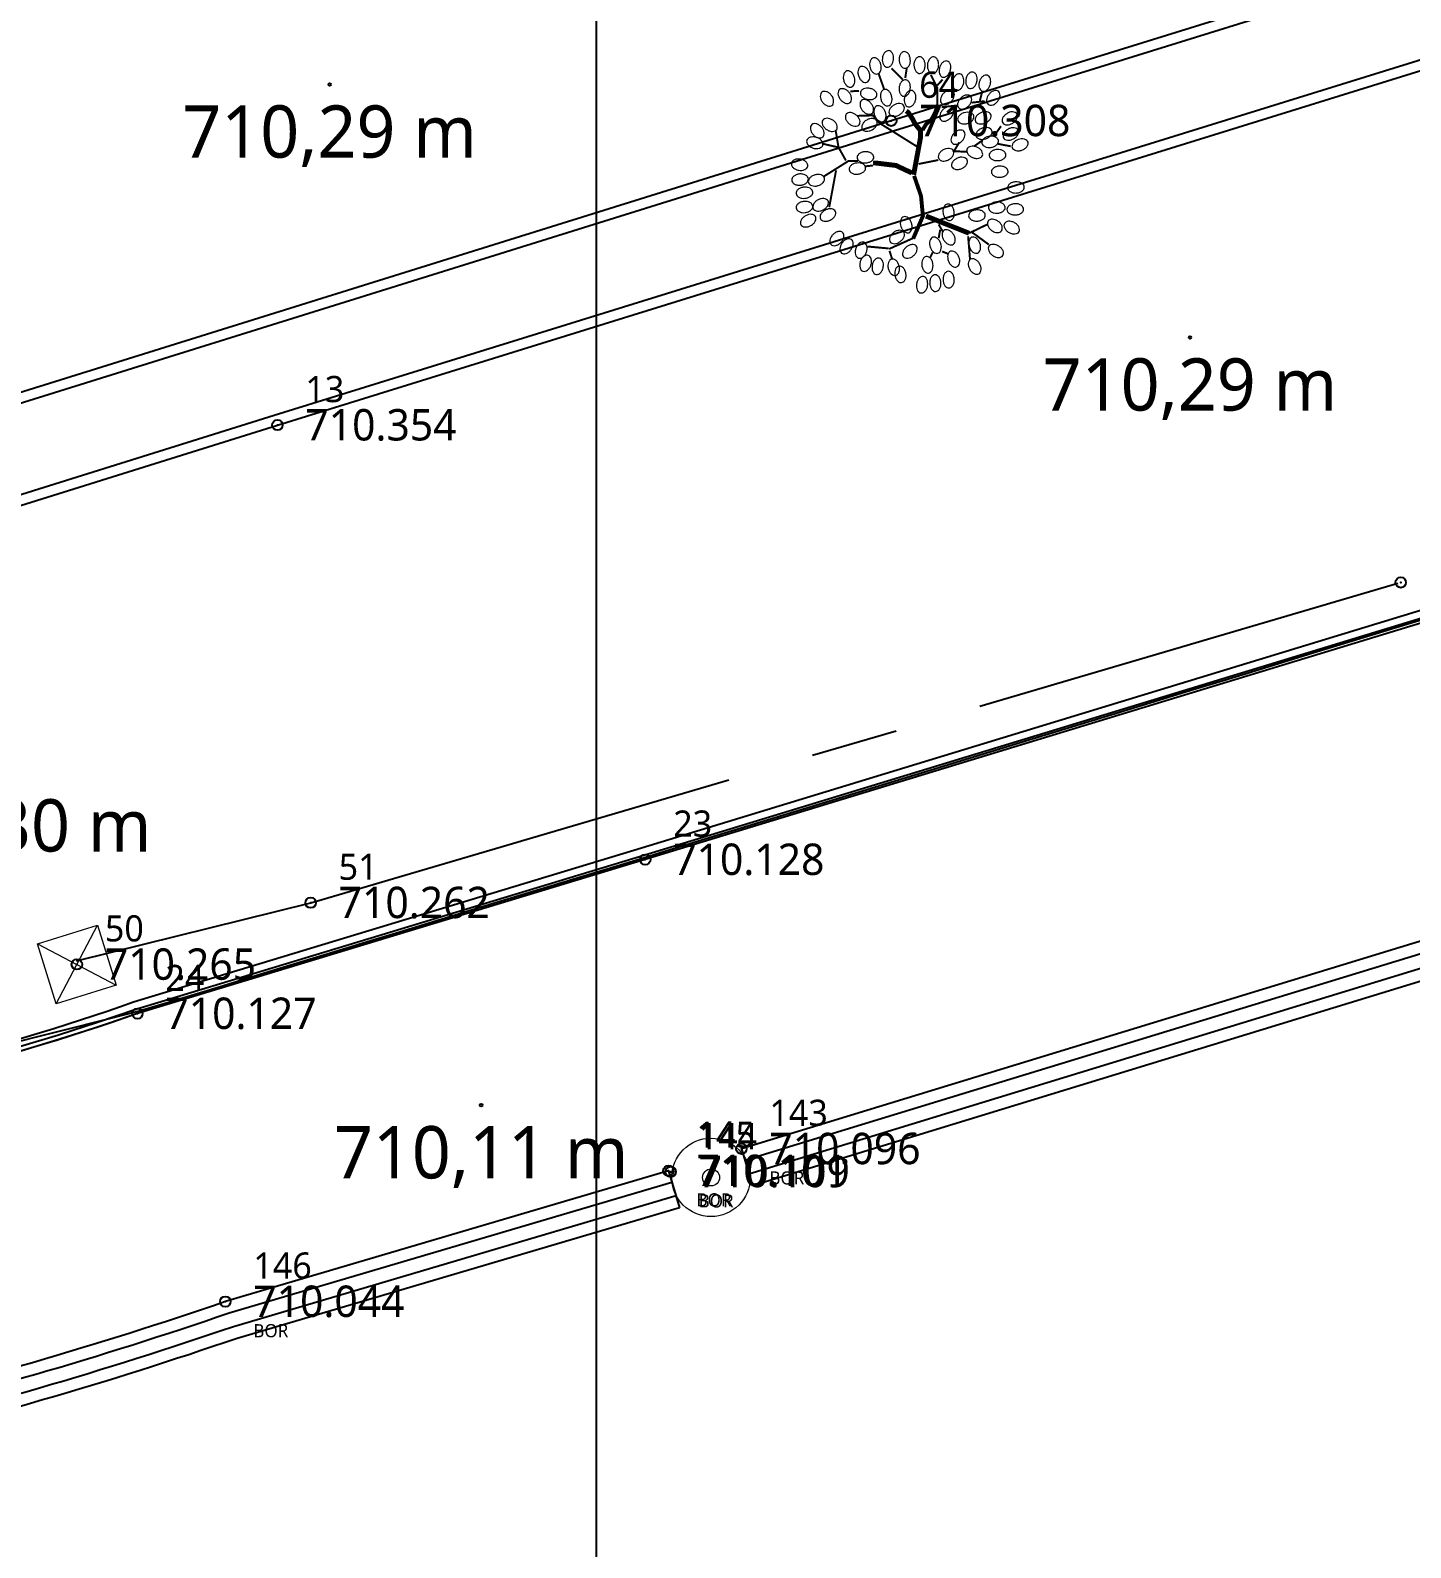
# Model space of a CAD drawing. Header units: metres. Extents: x 429510 to 429857, y 4467140 to 4467333.
# Drawn here: x 429653.5 to 429669.34, y 4467182.05 to 4467199.45 of the extents above; entities that cross this region are included whole.
import ezdxf

# ---------------------------------------------------------------- set-up
doc = ezdxf.new("R2010")
doc.units = ezdxf.units.M
doc.header["$LTSCALE"] = 4
doc.header["$PDMODE"] = 32
doc.header["$PDSIZE"] = 0.12
doc.linetypes.add('CENTER', pattern=[2, 1.25, -0.25, 0.25, -0.25])
for name, color, linetype in [('C-ETIQ', 7, 'Continuous'), ('C-MARC', 7, 'Continuous'), ('C-PUNTOS', 7, 'Continuous'), ('C-SUPE-ETIQ_Puntos', 92, 'Continuous'), ('C-TOPO-FEAT', 94, 'Continuous'), ('Cuadricula Coordenadas', 5, 'Continuous')]:
    doc.layers.add(name, color=color, linetype=linetype)
doc.layers.add('C-SUPE_CurvasNivel', color=42, linetype='Continuous', true_color=0xb38600)
doc.layers.add('TB-ARBOL', color=94, linetype='Continuous', true_color=0x03a003)
for name, color, linetype, lineweight in [('TB-47REGISTRO-ELECTRICO-P', 213, 'Continuous', 0), ('TB-60REGISTRO-RSU', 5, 'Continuous', 0), ('TRIAL-ACERA', 125, 'Continuous', 9), ('TRIAL-VALLA', 150, 'CENTER', 9)]:
    doc.layers.add(name, color=color, linetype=linetype, lineweight=lineweight)
doc.layers.add('TRIAL-BORDILLO', color=232, linetype='Continuous', lineweight=9, true_color=0xc70063)
doc.styles.get("Standard").update_dxf_attribs({"font": 'segoeuil.ttf'})
doc.styles.add('Trial_standard', font='segoeuisl.ttf')

# ---------------------------------------------------------------- blocks, each defined once
blk = doc.blocks.new('*U24')
at = {"layer": 'TB-ARBOL', "color": 84, "lineweight": 0, "true_color": 0x369720}
for points in [[(-0.674, 2.118, 0.139214), (-0.634, 2.125, 0.107097), (-0.594, 2.157, 0.080118), (-0.563, 2.209, 0.082766), (-0.551, 2.266, 0.067841), (-0.552, 2.33, 0.080118), (-0.57, 2.381, 0.107097), (-0.603, 2.421, 0.139214), (-0.64, 2.436, 0.139214), (-0.68, 2.429, 0.107097), (-0.72, 2.397, 0.080118), (-0.748, 2.35, 0.067841), (-0.763, 2.288, 0.067841), (-0.761, 2.224, 0.080118), (-0.744, 2.173, 0.107097), (-0.711, 2.133, 0.139214)], [(-0.325, 2.099, 0.139214), (-0.287, 2.112, 0.107097), (-0.252, 2.15, 0.080118), (-0.23, 2.207, 0.082766), (-0.228, 2.265, 0.067841), (-0.241, 2.328, 0.080118), (-0.266, 2.376, 0.107097), (-0.306, 2.409, 0.139214), (-0.345, 2.417, 0.139214), (-0.382, 2.404, 0.107097), (-0.417, 2.366, 0.080118), (-0.437, 2.315, 0.067841), (-0.441, 2.251, 0.067841), (-0.429, 2.189, 0.080118), (-0.403, 2.141, 0.107097), (-0.364, 2.107, 0.139214)], [(-1.356, 1.74, 0.139214), (-1.322, 1.761, 0.107097), (-1.296, 1.805, 0.080118), (-1.286, 1.865, 0.082766), (-1.295, 1.922, 0.067841), (-1.321, 1.981, 0.080118), (-1.356, 2.023, 0.107097), (-1.401, 2.047, 0.139214), (-1.441, 2.048, 0.139214), (-1.475, 2.027, 0.107097), (-1.501, 1.982, 0.080118), (-1.51, 1.929, 0.067841), (-1.502, 1.865, 0.067841), (-1.476, 1.806, 0.080118), (-1.441, 1.765, 0.107097), (-1.396, 1.74, 0.139214)], [(-1.057, 1.833, 0.139214), (-1.025, 1.857, 0.107097), (-1.004, 1.904, 0.080118), (-1, 1.964, 0.082766), (-1.016, 2.021, 0.067841), (-1.047, 2.077, 0.080118), (-1.086, 2.114, 0.107097), (-1.134, 2.134, 0.139214), (-1.174, 2.13, 0.139214), (-1.205, 2.106, 0.107097), (-1.227, 2.059, 0.080118), (-1.23, 2.005, 0.067841), (-1.215, 1.943, 0.067841), (-1.184, 1.887, 0.080118), (-1.145, 1.849, 0.107097), (-1.097, 1.829, 0.139214)], [(-0.855, 1.99, 0.139214), (-0.82, 2.01, 0.107097), (-0.794, 2.054, 0.080118), (-0.783, 2.113, 0.082766), (-0.791, 2.171, 0.067841), (-0.816, 2.23, 0.080118), (-0.85, 2.272, 0.107097), (-0.895, 2.298, 0.139214), (-0.935, 2.299, 0.139214), (-0.97, 2.278, 0.107097), (-0.997, 2.234, 0.080118), (-1.006, 2.181, 0.067841), (-0.999, 2.117, 0.067841), (-0.974, 2.058, 0.080118), (-0.94, 2.016, 0.107097), (-0.895, 1.991, 0.139214)], [(-0.056, 2.318, 0.139214), (-0.094, 2.306, 0.107097), (-0.13, 2.269, 0.080118), (-0.154, 2.213, 0.082766), (-0.158, 2.155, 0.067841), (-0.147, 2.092, 0.080118), (-0.123, 2.044, 0.107097), (-0.084, 2.009, 0.139214), (-0.046, 1.999, 0.139214), (-0.008, 2.012, 0.107097), (0.028, 2.049, 0.080118), (0.049, 2.099, 0.067841), (0.056, 2.162, 0.067841), (0.045, 2.225, 0.080118), (0.021, 2.274, 0.107097), (-0.017, 2.309, 0.139214)], [(0.221, 2.316, 0.139214), (0.181, 2.309, 0.107097), (0.141, 2.276, 0.080118), (0.111, 2.224, 0.082766), (0.1, 2.166, 0.067841), (0.103, 2.102, 0.080118), (0.122, 2.051, 0.107097), (0.156, 2.012, 0.139214), (0.193, 1.998, 0.139214), (0.232, 2.006, 0.107097), (0.273, 2.038, 0.080118), (0.299, 2.086, 0.067841), (0.313, 2.148, 0.067841), (0.31, 2.212, 0.080118), (0.292, 2.263, 0.107097), (0.258, 2.302, 0.139214)], [(0.478, 2.236, 0.139214), (0.438, 2.236, 0.107097), (0.392, 2.212, 0.080118), (0.353, 2.167, 0.082766), (0.331, 2.113, 0.067841), (0.322, 2.049, 0.080118), (0.33, 1.995, 0.107097), (0.356, 1.951, 0.139214), (0.389, 1.93, 0.139214), (0.429, 1.929, 0.107097), (0.475, 1.954, 0.080118), (0.511, 1.995, 0.067841), (0.536, 2.053, 0.067841), (0.546, 2.117, 0.080118), (0.538, 2.17, 0.107097), (0.512, 2.215, 0.139214)], [(-0.313, 1.879, 0.139214), (-0.352, 1.873, 0.107097), (-0.394, 1.843, 0.080118), (-0.426, 1.792, 0.082766), (-0.44, 1.735, 0.067841), (-0.44, 1.671, 0.080118), (-0.424, 1.619, 0.107097), (-0.392, 1.579, 0.139214), (-0.355, 1.563, 0.139214), (-0.315, 1.569, 0.107097), (-0.274, 1.599, 0.080118), (-0.245, 1.645, 0.067841), (-0.228, 1.707, 0.067841), (-0.228, 1.771, 0.080118), (-0.244, 1.823, 0.107097), (-0.276, 1.863, 0.139214)], [(0.718, 1.993, 0.139214), (0.678, 1.989, 0.107097), (0.635, 1.961, 0.080118), (0.6, 1.912, 0.082766), (0.582, 1.856, 0.067841), (0.579, 1.793, 0.080118), (0.592, 1.74, 0.107097), (0.621, 1.698, 0.139214), (0.657, 1.679, 0.139214), (0.697, 1.683, 0.107097), (0.74, 1.711, 0.080118), (0.772, 1.755, 0.067841), (0.793, 1.816, 0.067841), (0.796, 1.88, 0.080118), (0.783, 1.932, 0.107097), (0.754, 1.975, 0.139214)], [(0.971, 2.026, 0.139214), (0.931, 2.023, 0.107097), (0.888, 1.995, 0.080118), (0.852, 1.946, 0.082766), (0.835, 1.89, 0.067841), (0.832, 1.826, 0.080118), (0.845, 1.773, 0.107097), (0.874, 1.731, 0.139214), (0.91, 1.713, 0.139214), (0.95, 1.716, 0.107097), (0.993, 1.744, 0.080118), (1.025, 1.789, 0.067841), (1.045, 1.849, 0.067841), (1.049, 1.913, 0.080118), (1.036, 1.966, 0.107097), (1.007, 2.008, 0.139214)], [(1.244, 1.966, 0.139214), (1.204, 1.967, 0.107097), (1.158, 1.944, 0.080118), (1.117, 1.9, 0.082766), (1.094, 1.846, 0.067841), (1.083, 1.783, 0.080118), (1.09, 1.729, 0.107097), (1.115, 1.684, 0.139214), (1.149, 1.662, 0.139214), (1.189, 1.661, 0.107097), (1.235, 1.684, 0.080118), (1.271, 1.724, 0.067841), (1.298, 1.782, 0.067841), (1.309, 1.845, 0.080118), (1.302, 1.899, 0.107097), (1.277, 1.944, 0.139214)], [(-1.726, 1.388, 0.139214), (-1.702, 1.42, 0.107097), (-1.694, 1.471, 0.080118), (-1.706, 1.53, 0.082766), (-1.736, 1.58, 0.067841), (-1.781, 1.625, 0.080118), (-1.829, 1.651, 0.107097), (-1.88, 1.657, 0.139214), (-1.918, 1.643, 0.139214), (-1.942, 1.611, 0.107097), (-1.95, 1.56, 0.080118), (-1.939, 1.507, 0.067841), (-1.907, 1.451, 0.067841), (-1.862, 1.406, 0.080118), (-1.815, 1.38, 0.107097), (-1.763, 1.373, 0.139214)], [(-1.382, 1.443, 0.139214), (-1.359, 1.475, 0.107097), (-1.352, 1.526, 0.080118), (-1.366, 1.585, 0.082766), (-1.397, 1.634, 0.067841), (-1.444, 1.679, 0.080118), (-1.492, 1.703, 0.107097), (-1.543, 1.708, 0.139214), (-1.58, 1.693, 0.139214), (-1.604, 1.661, 0.107097), (-1.611, 1.609, 0.080118), (-1.598, 1.557, 0.067841), (-1.565, 1.502, 0.067841), (-1.519, 1.457, 0.080118), (-1.471, 1.432, 0.107097), (-1.419, 1.427, 0.139214)], [(-1.16, 1.484, 0.139214), (-1.184, 1.452, 0.107097), (-1.19, 1.401, 0.080118), (-1.176, 1.342, 0.082766), (-1.144, 1.293, 0.067841), (-1.098, 1.249, 0.080118), (-1.049, 1.225, 0.107097), (-0.998, 1.22, 0.139214), (-0.961, 1.235, 0.139214), (-0.938, 1.268, 0.107097), (-0.931, 1.319, 0.080118), (-0.944, 1.372, 0.067841), (-0.977, 1.427, 0.067841), (-1.024, 1.471, 0.080118), (-1.072, 1.495, 0.107097), (-1.124, 1.5, 0.139214)], [(-0.868, 1.579, 0.139214), (-0.871, 1.618, 0.107097), (-0.9, 1.662, 0.080118), (-0.948, 1.697, 0.082766), (-1.004, 1.714, 0.067841), (-1.068, 1.718, 0.080118), (-1.121, 1.705, 0.107097), (-1.163, 1.675, 0.139214), (-1.181, 1.639, 0.139214), (-1.178, 1.599, 0.107097), (-1.15, 1.556, 0.080118), (-1.106, 1.524, 0.067841), (-1.045, 1.504, 0.067841), (-0.981, 1.5, 0.080118), (-0.928, 1.513, 0.107097), (-0.886, 1.543, 0.139214)], [(-0.726, 1.692, 0.139214), (-0.761, 1.672, 0.107097), (-0.789, 1.629, 0.080118), (-0.8, 1.57, 0.082766), (-0.792, 1.512, 0.067841), (-0.769, 1.452, 0.080118), (-0.735, 1.41, 0.107097), (-0.69, 1.384, 0.139214), (-0.65, 1.382, 0.139214), (-0.616, 1.402, 0.107097), (-0.588, 1.446, 0.080118), (-0.578, 1.499, 0.067841), (-0.585, 1.563, 0.067841), (-0.608, 1.622, 0.080118), (-0.642, 1.665, 0.107097), (-0.686, 1.691, 0.139214)], [(-0.195, 1.671, 0.139214), (-0.235, 1.67, 0.107097), (-0.28, 1.644, 0.080118), (-0.317, 1.597, 0.082766), (-0.337, 1.542, 0.067841), (-0.344, 1.478, 0.080118), (-0.333, 1.425, 0.107097), (-0.306, 1.381, 0.139214), (-0.271, 1.361, 0.139214), (-0.231, 1.363, 0.107097), (-0.186, 1.389, 0.080118), (-0.152, 1.431, 0.067841), (-0.129, 1.491, 0.067841), (-0.122, 1.555, 0.080118), (-0.133, 1.608, 0.107097), (-0.16, 1.651, 0.139214)], [(0.589, 1.659, 0.139214), (0.553, 1.677, 0.107097), (0.502, 1.676, 0.080118), (0.446, 1.653, 0.082766), (0.402, 1.614, 0.067841), (0.366, 1.562, 0.080118), (0.349, 1.51, 0.107097), (0.352, 1.458, 0.139214), (0.373, 1.424, 0.139214), (0.409, 1.406, 0.107097), (0.461, 1.408, 0.080118), (0.511, 1.429, 0.067841), (0.56, 1.469, 0.067841), (0.596, 1.522, 0.080118), (0.613, 1.574, 0.107097), (0.61, 1.625, 0.139214)], [(0.923, 1.565, 0.139214), (0.888, 1.584, 0.107097), (0.837, 1.586, 0.080118), (0.78, 1.565, 0.082766), (0.735, 1.529, 0.067841), (0.696, 1.478, 0.080118), (0.677, 1.427, 0.107097), (0.677, 1.375, 0.139214), (0.697, 1.34, 0.139214), (0.731, 1.321, 0.107097), (0.783, 1.319, 0.080118), (0.834, 1.338, 0.067841), (0.885, 1.377, 0.067841), (0.924, 1.427, 0.080118), (0.943, 1.478, 0.107097), (0.943, 1.53, 0.139214)], [(1.456, 1.659, 0.139214), (1.419, 1.674, 0.107097), (1.368, 1.669, 0.080118), (1.314, 1.641, 0.082766), (1.274, 1.6, 0.067841), (1.241, 1.544, 0.080118), (1.229, 1.492, 0.107097), (1.236, 1.44, 0.139214), (1.259, 1.408, 0.139214), (1.296, 1.393, 0.107097), (1.348, 1.398, 0.080118), (1.396, 1.423, 0.067841), (1.442, 1.468, 0.067841), (1.474, 1.523, 0.080118), (1.487, 1.576, 0.107097), (1.48, 1.627, 0.139214)], [(-1.207, 1.019, 0.139214), (-1.191, 1.055, 0.107097), (-1.195, 1.107, 0.080118), (-1.221, 1.161, 0.082766), (-1.261, 1.203, 0.067841), (-1.315, 1.237, 0.080118), (-1.368, 1.251, 0.107097), (-1.419, 1.246, 0.139214), (-1.452, 1.223, 0.139214), (-1.468, 1.187, 0.107097), (-1.465, 1.135, 0.080118), (-1.441, 1.086, 0.067841), (-1.398, 1.039, 0.067841), (-1.344, 1.005, 0.080118), (-1.292, 0.991, 0.107097), (-1.24, 0.996, 0.139214)], [(-0.867, 1.379, 0.139214), (-0.899, 1.354, 0.107097), (-0.92, 1.307, 0.080118), (-0.923, 1.247, 0.082766), (-0.908, 1.191, 0.067841), (-0.876, 1.135, 0.080118), (-0.837, 1.098, 0.107097), (-0.789, 1.078, 0.139214), (-0.749, 1.082, 0.139214), (-0.717, 1.107, 0.107097), (-0.696, 1.154, 0.080118), (-0.693, 1.208, 0.067841), (-0.709, 1.27, 0.067841), (-0.74, 1.326, 0.080118), (-0.78, 1.363, 0.107097), (-0.827, 1.383, 0.139214)], [(-0.351, 1.383, 0.139214), (-0.38, 1.41, 0.107097), (-0.43, 1.425, 0.080118), (-0.49, 1.419, 0.082766), (-0.543, 1.395, 0.067841), (-0.594, 1.355, 0.080118), (-0.625, 1.311, 0.107097), (-0.637, 1.261, 0.139214), (-0.627, 1.222, 0.139214), (-0.598, 1.194, 0.107097), (-0.548, 1.18, 0.080118), (-0.494, 1.185, 0.067841), (-0.435, 1.21, 0.067841), (-0.385, 1.249, 0.080118), (-0.354, 1.294, 0.107097), (-0.341, 1.344, 0.139214)], [(0.573, 1.343, 0.139214), (0.537, 1.361, 0.107097), (0.485, 1.359, 0.080118), (0.43, 1.336, 0.082766), (0.387, 1.297, 0.067841), (0.351, 1.244, 0.080118), (0.334, 1.192, 0.107097), (0.338, 1.14, 0.139214), (0.359, 1.107, 0.139214), (0.395, 1.089, 0.107097), (0.447, 1.091, 0.080118), (0.497, 1.112, 0.067841), (0.546, 1.153, 0.067841), (0.582, 1.206, 0.080118), (0.598, 1.258, 0.107097), (0.594, 1.31, 0.139214)], [(0.986, 1.188, 0.139214), (0.965, 1.222, 0.107097), (0.921, 1.249, 0.080118), (0.862, 1.259, 0.082766), (0.804, 1.249, 0.067841), (0.745, 1.224, 0.080118), (0.704, 1.189, 0.107097), (0.679, 1.144, 0.139214), (0.678, 1.104, 0.139214), (0.699, 1.07, 0.107097), (0.743, 1.043, 0.080118), (0.797, 1.035, 0.067841), (0.861, 1.043, 0.067841), (0.919, 1.068, 0.080118), (0.961, 1.103, 0.107097), (0.986, 1.148, 0.139214)], [(1.309, 1.215, 0.139214), (1.284, 1.246, 0.107097), (1.236, 1.266, 0.080118), (1.176, 1.267, 0.082766), (1.12, 1.25, 0.067841), (1.066, 1.216, 0.080118), (1.029, 1.176, 0.107097), (1.012, 1.127, 0.139214), (1.017, 1.088, 0.139214), (1.042, 1.057, 0.107097), (1.09, 1.037, 0.080118), (1.144, 1.036, 0.067841), (1.206, 1.053, 0.067841), (1.261, 1.087, 0.080118), (1.297, 1.127, 0.107097), (1.315, 1.176, 0.139214)], [(1.807, 1.227, 0.139214), (1.777, 1.254, 0.107097), (1.727, 1.266, 0.080118), (1.667, 1.257, 0.082766), (1.615, 1.231, 0.067841), (1.566, 1.19, 0.080118), (1.537, 1.144, 0.107097), (1.527, 1.093, 0.139214), (1.538, 1.055, 0.139214), (1.568, 1.028, 0.107097), (1.619, 1.016, 0.080118), (1.672, 1.024, 0.067841), (1.731, 1.051, 0.067841), (1.779, 1.092, 0.080118), (1.809, 1.138, 0.107097), (1.819, 1.189, 0.139214)], [(-1.901, 0.786, 0.139214), (-1.879, 0.819, 0.107097), (-1.876, 0.871, 0.080118), (-1.894, 0.928, 0.082766), (-1.928, 0.976, 0.067841), (-1.977, 1.017, 0.080118), (-2.026, 1.039, 0.107097), (-2.078, 1.04, 0.139214), (-2.114, 1.023, 0.139214), (-2.135, 0.989, 0.107097), (-2.139, 0.938, 0.080118), (-2.123, 0.886, 0.067841), (-2.087, 0.833, 0.067841), (-2.038, 0.791, 0.080118), (-1.988, 0.77, 0.107097), (-1.937, 0.768, 0.139214)], [(-1.636, 0.928, 0.139214), (-1.624, 0.966, 0.107097), (-1.633, 1.017, 0.080118), (-1.665, 1.068, 0.082766), (-1.709, 1.106, 0.067841), (-1.767, 1.134, 0.080118), (-1.821, 1.142, 0.107097), (-1.871, 1.131, 0.139214), (-1.902, 1.106, 0.139214), (-1.914, 1.067, 0.107097), (-1.905, 1.017, 0.080118), (-1.876, 0.97, 0.067841), (-1.828, 0.928, 0.067841), (-1.771, 0.9, 0.080118), (-1.717, 0.891, 0.107097), (-1.667, 0.902, 0.139214)], [(-0.87, 1.096, 0.139214), (-0.899, 1.124, 0.107097), (-0.948, 1.138, 0.080118), (-1.009, 1.133, 0.082766), (-1.062, 1.109, 0.067841), (-1.113, 1.07, 0.080118), (-1.144, 1.026, 0.107097), (-1.157, 0.976, 0.139214), (-1.147, 0.937, 0.139214), (-1.118, 0.909, 0.107097), (-1.069, 0.895, 0.080118), (-1.015, 0.9, 0.067841), (-0.955, 0.924, 0.067841), (-0.905, 0.963, 0.080118), (-0.873, 1.007, 0.107097), (-0.861, 1.057, 0.139214)], [(0.761, 0.915, 0.107097), (0.71, 0.916, 0.080118), (0.653, 0.896, 0.082766), (0.608, 0.859, 0.067841), (0.569, 0.808, 0.080118), (0.55, 0.757, 0.107097), (0.551, 0.706, 0.139214), (0.57, 0.671, 0.139214), (0.605, 0.651, 0.107097), (0.657, 0.65, 0.080118), (0.708, 0.669, 0.067841), (0.759, 0.707, 0.067841), (0.797, 0.758, 0.080118), (0.816, 0.809, 0.107097), (0.816, 0.861, 0.139214), (0.796, 0.896, 0.139214)], [(1.205, 0.967, 0.082766), (1.148, 0.955, 0.067841), (1.09, 0.926, 0.080118), (1.05, 0.889, 0.107097), (1.028, 0.842, 0.139214), (1.03, 0.803, 0.139214), (1.053, 0.769, 0.107097), (1.098, 0.746, 0.080118), (1.152, 0.74, 0.067841), (1.215, 0.752, 0.067841), (1.273, 0.78, 0.080118), (1.312, 0.817, 0.107097), (1.335, 0.864, 0.139214), (1.333, 0.904, 0.139214), (1.31, 0.937, 0.107097), (1.264, 0.961, 0.080118)], [(1.628, 0.724, 0.080118), (1.682, 0.726, 0.067841), (1.743, 0.748, 0.067841), (1.795, 0.785, 0.080118), (1.828, 0.828, 0.107097), (1.843, 0.877, 0.139214), (1.835, 0.916, 0.139214), (1.808, 0.945, 0.107097), (1.759, 0.962, 0.080118), (1.699, 0.959, 0.082766), (1.644, 0.938, 0.067841), (1.592, 0.901, 0.080118), (1.558, 0.858, 0.107097), (1.544, 0.809, 0.139214), (1.552, 0.77, 0.139214), (1.579, 0.74, 0.107097)], [(-1.902, 0.631, 0.139214), (-1.901, 0.671, 0.107097), (-1.926, 0.716, 0.080118), (-1.971, 0.756, 0.082766), (-2.025, 0.778, 0.067841), (-2.089, 0.787, 0.080118), (-2.142, 0.779, 0.107097), (-2.187, 0.753, 0.139214), (-2.208, 0.719, 0.139214), (-2.208, 0.679, 0.107097), (-2.184, 0.633, 0.080118), (-2.143, 0.598, 0.067841), (-2.084, 0.572, 0.067841), (-2.021, 0.563, 0.080118), (-1.967, 0.571, 0.107097), (-1.923, 0.597, 0.139214)], [(1.151, 0.432, 0.139214), (1.155, 0.472, 0.107097), (1.136, 0.519, 0.080118), (1.095, 0.563, 0.082766), (1.043, 0.591, 0.067841), (0.981, 0.607, 0.080118), (0.927, 0.605, 0.107097), (0.88, 0.584, 0.139214), (0.855, 0.552, 0.139214), (0.851, 0.512, 0.107097), (0.87, 0.464, 0.080118), (0.907, 0.425, 0.067841), (0.963, 0.393, 0.067841), (1.025, 0.377, 0.080118), (1.079, 0.379, 0.107097), (1.126, 0.4, 0.139214)], [(1.199, 0.601, 0.080118), (1.251, 0.586, 0.067841), (1.315, 0.587, 0.067841), (1.376, 0.605, 0.080118), (1.422, 0.635, 0.107097), (1.451, 0.677, 0.139214), (1.456, 0.717, 0.139214), (1.44, 0.753, 0.107097), (1.399, 0.784, 0.080118), (1.341, 0.801, 0.082766), (1.283, 0.798, 0.067841), (1.221, 0.78, 0.080118), (1.176, 0.75, 0.107097), (1.146, 0.708, 0.139214), (1.141, 0.668, 0.139214), (1.158, 0.632, 0.107097)], [(2.022, 0.686, 0.139214), (1.999, 0.719, 0.107097), (1.953, 0.743, 0.080118), (1.893, 0.75, 0.082766), (1.836, 0.737, 0.067841), (1.779, 0.709, 0.080118), (1.739, 0.672, 0.107097), (1.717, 0.625, 0.139214), (1.719, 0.585, 0.139214), (1.742, 0.552, 0.107097), (1.787, 0.528, 0.080118), (1.841, 0.522, 0.067841), (1.904, 0.534, 0.067841), (1.962, 0.563, 0.080118), (2.001, 0.6, 0.107097), (2.023, 0.646, 0.139214)], [(-2.188, 0.227, 0.139214), (-2.192, 0.267, 0.107097), (-2.221, 0.31, 0.080118), (-2.27, 0.344, 0.082766), (-2.326, 0.361, 0.067841), (-2.39, 0.363, 0.080118), (-2.443, 0.35, 0.107097), (-2.485, 0.32, 0.139214), (-2.502, 0.284, 0.139214), (-2.498, 0.244, 0.107097), (-2.47, 0.201, 0.080118), (-2.425, 0.17, 0.067841), (-2.365, 0.15, 0.067841), (-2.301, 0.147, 0.080118), (-2.248, 0.161, 0.107097), (-2.206, 0.191, 0.139214)], [(-1.245, 0.391, 0.139214), (-1.233, 0.353, 0.107097), (-1.196, 0.317, 0.080118), (-1.14, 0.294, 0.082766), (-1.082, 0.29, 0.067841), (-1.019, 0.301, 0.080118), (-0.97, 0.325, 0.107097), (-0.936, 0.363, 0.139214), (-0.926, 0.402, 0.139214), (-0.938, 0.44, 0.107097), (-0.975, 0.476, 0.080118), (-1.026, 0.497, 0.067841), (-1.089, 0.504, 0.067841), (-1.152, 0.493, 0.080118), (-1.201, 0.469, 0.107097), (-1.235, 0.43, 0.139214)], [(0.566, 0.551, 0.107097), (0.517, 0.566, 0.080118), (0.456, 0.562, 0.082766), (0.403, 0.539, 0.067841), (0.351, 0.501, 0.080118), (0.319, 0.457, 0.107097), (0.306, 0.407, 0.139214), (0.315, 0.368, 0.139214), (0.343, 0.34, 0.107097), (0.392, 0.325, 0.080118), (0.446, 0.329, 0.067841), (0.506, 0.352, 0.067841), (0.557, 0.39, 0.080118), (0.59, 0.434, 0.107097), (0.603, 0.483, 0.139214), (0.594, 0.522, 0.139214)], [(0.86, 0.345, 0.139214), (0.834, 0.376, 0.107097), (0.787, 0.396, 0.080118), (0.726, 0.397, 0.082766), (0.671, 0.379, 0.067841), (0.616, 0.346, 0.080118), (0.58, 0.305, 0.107097), (0.562, 0.257, 0.139214), (0.567, 0.217, 0.139214), (0.593, 0.186, 0.107097), (0.64, 0.167, 0.080118), (0.695, 0.166, 0.067841), (0.756, 0.183, 0.067841), (0.811, 0.216, 0.080118), (0.847, 0.257, 0.107097), (0.865, 0.305, 0.139214)], [(1.38, 0.339, 0.067841), (1.443, 0.333, 0.067841), (1.507, 0.343, 0.080118), (1.555, 0.368, 0.107097), (1.59, 0.406, 0.139214), (1.599, 0.445, 0.139214), (1.587, 0.483, 0.107097), (1.55, 0.519, 0.080118), (1.495, 0.542, 0.082766), (1.436, 0.546, 0.067841), (1.373, 0.536, 0.080118), (1.325, 0.511, 0.107097), (1.29, 0.473, 0.139214), (1.28, 0.434, 0.139214), (1.293, 0.396, 0.107097), (1.33, 0.36, 0.080118)], [(-2.496, -0.042, 0.139214), (-2.482, -0.079, 0.107097), (-2.443, -0.114, 0.080118), (-2.386, -0.134, 0.082766), (-2.328, -0.136, 0.067841), (-2.265, -0.122, 0.080118), (-2.218, -0.095, 0.107097), (-2.185, -0.055, 0.139214), (-2.178, -0.016, 0.139214), (-2.192, 0.021, 0.107097), (-2.23, 0.055, 0.080118), (-2.281, 0.074, 0.067841), (-2.345, 0.078, 0.067841), (-2.408, 0.064, 0.080118), (-2.455, 0.037, 0.107097), (-2.488, -0.003, 0.139214)], [(-2.178, -0.084, 0.139214), (-2.157, -0.118, 0.107097), (-2.113, -0.144, 0.080118), (-2.053, -0.154, 0.082766), (-1.996, -0.145, 0.067841), (-1.937, -0.12, 0.080118), (-1.895, -0.085, 0.107097), (-1.871, -0.04, 0.139214), (-1.87, 0, 0.139214), (-1.891, 0.035, 0.107097), (-1.935, 0.061, 0.080118), (-1.989, 0.07, 0.067841), (-2.052, 0.061, 0.067841), (-2.111, 0.036, 0.080118), (-2.153, 0.001, 0.107097), (-2.177, -0.044, 0.139214)], [(-1.398, 0.163, 0.139214), (-1.383, 0.126, 0.107097), (-1.343, 0.093, 0.080118), (-1.285, 0.075, 0.082766), (-1.227, 0.076, 0.067841), (-1.165, 0.092, 0.080118), (-1.119, 0.121, 0.107097), (-1.088, 0.162, 0.139214), (-1.082, 0.201, 0.139214), (-1.097, 0.238, 0.107097), (-1.137, 0.271, 0.080118), (-1.189, 0.287, 0.067841), (-1.253, 0.288, 0.067841), (-1.315, 0.272, 0.080118), (-1.361, 0.243, 0.107097), (-1.392, 0.202, 0.139214)], [(1.642, 0.127, 0.139214), (1.629, 0.165, 0.107097), (1.592, 0.201, 0.080118), (1.537, 0.224, 0.082766), (1.479, 0.229, 0.067841), (1.415, 0.218, 0.080118), (1.367, 0.194, 0.107097), (1.332, 0.155, 0.139214), (1.323, 0.116, 0.139214), (1.335, 0.078, 0.107097), (1.372, 0.042, 0.080118), (1.422, 0.021, 0.067841), (1.486, 0.015, 0.067841), (1.549, 0.026, 0.080118), (1.597, 0.05, 0.107097), (1.632, 0.088, 0.139214)], [(-2.411, -0.293, 0.139214), (-2.397, -0.33, 0.107097), (-2.359, -0.364, 0.080118), (-2.302, -0.385, 0.082766), (-2.244, -0.387, 0.067841), (-2.181, -0.373, 0.080118), (-2.134, -0.346, 0.107097), (-2.101, -0.306, 0.139214), (-2.093, -0.267, 0.139214), (-2.107, -0.23, 0.107097), (-2.146, -0.195, 0.080118), (-2.197, -0.177, 0.067841), (-2.261, -0.173, 0.067841), (-2.323, -0.187, 0.080118), (-2.371, -0.214, 0.107097), (-2.403, -0.254, 0.139214)], [(1.951, -0.174, 0.139214), (1.939, -0.136, 0.107097), (1.902, -0.1, 0.080118), (1.846, -0.077, 0.082766), (1.788, -0.073, 0.067841), (1.725, -0.083, 0.080118), (1.676, -0.108, 0.107097), (1.642, -0.146, 0.139214), (1.632, -0.185, 0.139214), (1.644, -0.223, 0.107097), (1.681, -0.259, 0.080118), (1.732, -0.28, 0.067841), (1.795, -0.286, 0.067841), (1.858, -0.276, 0.080118), (1.907, -0.251, 0.107097), (1.941, -0.213, 0.139214)], [(-2.411, -0.57, 0.139214), (-2.396, -0.607, 0.107097), (-2.356, -0.64, 0.080118), (-2.299, -0.659, 0.082766), (-2.24, -0.659, 0.067841), (-2.178, -0.643, 0.080118), (-2.132, -0.615, 0.107097), (-2.1, -0.574, 0.139214), (-2.094, -0.535, 0.139214), (-2.109, -0.498, 0.107097), (-2.148, -0.465, 0.080118), (-2.2, -0.448, 0.067841), (-2.264, -0.446, 0.067841), (-2.326, -0.461, 0.080118), (-2.372, -0.489, 0.107097), (-2.404, -0.53, 0.139214)], [(-2.083, -0.586, 0.139214), (-2.055, -0.615, 0.107097), (-2.006, -0.631, 0.080118), (-1.946, -0.627, 0.082766), (-1.892, -0.605, 0.067841), (-1.84, -0.567, 0.080118), (-1.807, -0.524, 0.107097), (-1.793, -0.474, 0.139214), (-1.802, -0.435, 0.139214), (-1.83, -0.407, 0.107097), (-1.879, -0.391, 0.080118), (-1.933, -0.394, 0.067841), (-1.993, -0.417, 0.067841), (-2.045, -0.454, 0.080118), (-2.077, -0.498, 0.107097), (-2.091, -0.547, 0.139214)], [(0.478, -0.496, 0.139214), (0.442, -0.513, 0.107097), (0.411, -0.555, 0.080118), (0.396, -0.613, 0.082766), (0.399, -0.671, 0.067841), (0.418, -0.732, 0.080118), (0.449, -0.777, 0.107097), (0.491, -0.806, 0.139214), (0.531, -0.811, 0.139214), (0.567, -0.794, 0.107097), (0.598, -0.752, 0.080118), (0.612, -0.7, 0.067841), (0.61, -0.636, 0.067841), (0.591, -0.575, 0.080118), (0.561, -0.53, 0.107097), (0.518, -0.501, 0.139214)], [(1.585, -0.559, 0.139214), (1.573, -0.521, 0.107097), (1.536, -0.485, 0.080118), (1.481, -0.461, 0.082766), (1.422, -0.457, 0.067841), (1.359, -0.468, 0.080118), (1.311, -0.492, 0.107097), (1.276, -0.531, 0.139214), (1.266, -0.569, 0.139214), (1.279, -0.608, 0.107097), (1.316, -0.644, 0.080118), (1.366, -0.665, 0.067841), (1.429, -0.671, 0.067841), (1.493, -0.66, 0.080118), (1.541, -0.636, 0.107097), (1.576, -0.598, 0.139214)], [(1.937, -0.593, 0.139214), (1.925, -0.555, 0.107097), (1.888, -0.519, 0.080118), (1.832, -0.495, 0.082766), (1.774, -0.491, 0.067841), (1.711, -0.502, 0.080118), (1.662, -0.526, 0.107097), (1.628, -0.565, 0.139214), (1.618, -0.603, 0.139214), (1.63, -0.642, 0.107097), (1.667, -0.678, 0.080118), (1.717, -0.699, 0.067841), (1.781, -0.705, 0.067841), (1.844, -0.694, 0.080118), (1.893, -0.67, 0.107097), (1.927, -0.632, 0.139214)], [(-2.32, -0.891, 0.139214), (-2.292, -0.92, 0.107097), (-2.242, -0.935, 0.080118), (-2.182, -0.93, 0.082766), (-2.129, -0.908, 0.067841), (-2.077, -0.869, 0.080118), (-2.045, -0.826, 0.107097), (-2.032, -0.776, 0.139214), (-2.041, -0.737, 0.139214), (-2.069, -0.709, 0.107097), (-2.118, -0.693, 0.080118), (-2.172, -0.697, 0.067841), (-2.232, -0.72, 0.067841), (-2.283, -0.759, 0.080118), (-2.316, -0.803, 0.107097), (-2.329, -0.852, 0.139214)], [(-1.948, -0.776, 0.139214), (-1.921, -0.806, 0.107097), (-1.873, -0.824, 0.080118), (-1.812, -0.822, 0.082766), (-1.758, -0.802, 0.067841), (-1.704, -0.767, 0.080118), (-1.67, -0.725, 0.107097), (-1.654, -0.676, 0.139214), (-1.661, -0.636, 0.139214), (-1.688, -0.607, 0.107097), (-1.736, -0.589, 0.080118), (-1.79, -0.59, 0.067841), (-1.851, -0.61, 0.067841), (-1.904, -0.646, 0.080118), (-1.939, -0.688, 0.107097), (-1.955, -0.737, 0.139214)], [(-0.355, -0.74, 0.139214), (-0.389, -0.762, 0.107097), (-0.413, -0.808, 0.080118), (-0.42, -0.868, 0.082766), (-0.408, -0.925, 0.067841), (-0.38, -0.983, 0.080118), (-0.343, -1.023, 0.107097), (-0.297, -1.045, 0.139214), (-0.257, -1.044, 0.139214), (-0.224, -1.021, 0.107097), (-0.199, -0.976, 0.080118), (-0.193, -0.922, 0.067841), (-0.204, -0.859, 0.067841), (-0.232, -0.801, 0.080118), (-0.269, -0.761, 0.107097), (-0.315, -0.739, 0.139214)], [(1.206, -0.71, 0.139214), (1.194, -0.672, 0.107097), (1.157, -0.636, 0.080118), (1.101, -0.613, 0.082766), (1.043, -0.608, 0.067841), (0.98, -0.619, 0.080118), (0.931, -0.643, 0.107097), (0.897, -0.682, 0.139214), (0.887, -0.721, 0.139214), (0.899, -0.759, 0.107097), (0.936, -0.795, 0.080118), (0.986, -0.816, 0.067841), (1.05, -0.822, 0.067841), (1.113, -0.811, 0.080118), (1.162, -0.787, 0.107097), (1.196, -0.749, 0.139214)], [(1.517, -1.009, 0.139214), (1.531, -0.971, 0.107097), (1.525, -0.92, 0.080118), (1.496, -0.867, 0.082766), (1.453, -0.828, 0.067841), (1.397, -0.797, 0.080118), (1.343, -0.786, 0.107097), (1.293, -0.795, 0.139214), (1.261, -0.819, 0.139214), (1.247, -0.856, 0.107097), (1.253, -0.908, 0.080118), (1.28, -0.955, 0.067841), (1.325, -1, 0.067841), (1.381, -1.031, 0.080118), (1.435, -1.042, 0.107097), (1.486, -1.033, 0.139214)], [(1.851, -1.024, 0.139214), (1.86, -0.985, 0.107097), (1.846, -0.935, 0.080118), (1.811, -0.886, 0.082766), (1.763, -0.853, 0.067841), (1.703, -0.83, 0.080118), (1.649, -0.826, 0.107097), (1.6, -0.841, 0.139214), (1.571, -0.87, 0.139214), (1.562, -0.909, 0.107097), (1.576, -0.959, 0.080118), (1.608, -1.002, 0.067841), (1.659, -1.04, 0.067841), (1.719, -1.064, 0.080118), (1.773, -1.067, 0.107097), (1.823, -1.052, 0.139214)], [(-1.742, -1.271, 0.139214), (-1.707, -1.29, 0.107097), (-1.655, -1.289, 0.080118), (-1.599, -1.267, 0.082766), (-1.555, -1.229, 0.067841), (-1.517, -1.177, 0.080118), (-1.5, -1.126, 0.107097), (-1.502, -1.074, 0.139214), (-1.523, -1.04, 0.139214), (-1.558, -1.021, 0.107097), (-1.61, -1.021, 0.080118), (-1.66, -1.042, 0.067841), (-1.71, -1.082, 0.067841), (-1.747, -1.134, 0.080118), (-1.765, -1.185, 0.107097), (-1.763, -1.237, 0.139214)], [(-0.355, -1.031, 0.139214), (-0.387, -1.007, 0.107097), (-0.438, -0.998, 0.080118), (-0.497, -1.01, 0.082766), (-0.547, -1.04, 0.067841), (-0.593, -1.085, 0.080118), (-0.619, -1.132, 0.107097), (-0.626, -1.183, 0.139214), (-0.612, -1.221, 0.139214), (-0.58, -1.245, 0.107097), (-0.53, -1.254, 0.080118), (-0.476, -1.243, 0.067841), (-0.42, -1.212, 0.067841), (-0.374, -1.167, 0.080118), (-0.348, -1.12, 0.107097), (-0.341, -1.069, 0.139214)], [(0.3, -1.436, 0.139214), (0.333, -1.414, 0.107097), (0.358, -1.369, 0.080118), (0.365, -1.309, 0.082766), (0.354, -1.252, 0.067841), (0.326, -1.194, 0.080118), (0.29, -1.154, 0.107097), (0.244, -1.131, 0.139214), (0.204, -1.132, 0.139214), (0.17, -1.154, 0.107097), (0.146, -1.199, 0.080118), (0.139, -1.253, 0.067841), (0.15, -1.316, 0.067841), (0.177, -1.374, 0.080118), (0.214, -1.415, 0.107097), (0.26, -1.437, 0.139214)], [(0.595, -1.264, 0.139214), (0.621, -1.234, 0.107097), (0.631, -1.183, 0.080118), (0.621, -1.124, 0.082766), (0.594, -1.072, 0.067841), (0.551, -1.025, 0.080118), (0.504, -0.997, 0.107097), (0.453, -0.988, 0.139214), (0.415, -1.001, 0.139214), (0.39, -1.031, 0.107097), (0.379, -1.082, 0.080118), (0.388, -1.135, 0.067841), (0.417, -1.193, 0.067841), (0.46, -1.24, 0.080118), (0.506, -1.268, 0.107097), (0.557, -1.277, 0.139214)], [(1.055, -1.433, 0.139214), (1.087, -1.41, 0.107097), (1.111, -1.364, 0.080118), (1.116, -1.304, 0.082766), (1.103, -1.247, 0.067841), (1.073, -1.19, 0.080118), (1.036, -1.151, 0.107097), (0.989, -1.13, 0.139214), (0.949, -1.132, 0.139214), (0.916, -1.155, 0.107097), (0.893, -1.202, 0.080118), (0.888, -1.256, 0.067841), (0.901, -1.318, 0.067841), (0.93, -1.375, 0.080118), (0.968, -1.414, 0.107097), (1.015, -1.436, 0.139214)], [(-1.541, -1.433, 0.139214), (-1.503, -1.447, 0.107097), (-1.452, -1.44, 0.080118), (-1.4, -1.41, 0.082766), (-1.361, -1.366, 0.067841), (-1.331, -1.31, 0.080118), (-1.321, -1.256, 0.107097), (-1.33, -1.206, 0.139214), (-1.355, -1.174, 0.139214), (-1.393, -1.161, 0.107097), (-1.444, -1.168, 0.080118), (-1.491, -1.195, 0.067841), (-1.535, -1.242, 0.067841), (-1.565, -1.298, 0.080118), (-1.575, -1.351, 0.107097), (-1.566, -1.402, 0.139214)], [(-1.22, -1.529, 0.139214), (-1.18, -1.531, 0.107097), (-1.133, -1.509, 0.080118), (-1.092, -1.465, 0.082766), (-1.067, -1.412, 0.067841), (-1.055, -1.349, 0.080118), (-1.061, -1.295, 0.107097), (-1.084, -1.25, 0.139214), (-1.117, -1.227, 0.139214), (-1.157, -1.225, 0.107097), (-1.204, -1.247, 0.080118), (-1.241, -1.286, 0.067841), (-1.27, -1.343, 0.067841), (-1.282, -1.406, 0.080118), (-1.277, -1.46, 0.107097), (-1.253, -1.506, 0.139214)], [(-0.115, -1.298, 0.139214), (-0.148, -1.276, 0.107097), (-0.2, -1.271, 0.080118), (-0.258, -1.287, 0.082766), (-0.306, -1.32, 0.067841), (-0.349, -1.368, 0.080118), (-0.372, -1.417, 0.107097), (-0.375, -1.468, 0.139214), (-0.358, -1.505, 0.139214), (-0.325, -1.527, 0.107097), (-0.274, -1.532, 0.080118), (-0.221, -1.518, 0.067841), (-0.167, -1.483, 0.067841), (-0.125, -1.435, 0.080118), (-0.102, -1.386, 0.107097), (-0.098, -1.335, 0.139214)], [(0.659, -1.697, 0.139214), (0.691, -1.672, 0.107097), (0.712, -1.625, 0.080118), (0.716, -1.565, 0.082766), (0.7, -1.509, 0.067841), (0.668, -1.453, 0.080118), (0.629, -1.416, 0.107097), (0.581, -1.396, 0.139214), (0.541, -1.4, 0.139214), (0.51, -1.425, 0.107097), (0.488, -1.472, 0.080118), (0.486, -1.526, 0.067841), (0.501, -1.588, 0.067841), (0.533, -1.644, 0.080118), (0.572, -1.681, 0.107097), (0.62, -1.701, 0.139214)], [(1.541, -1.481, 0.139214), (1.553, -1.443, 0.107097), (1.544, -1.392, 0.080118), (1.512, -1.341, 0.082766), (1.467, -1.304, 0.067841), (1.41, -1.276, 0.080118), (1.356, -1.267, 0.107097), (1.306, -1.278, 0.139214), (1.275, -1.304, 0.139214), (1.263, -1.342, 0.107097), (1.272, -1.393, 0.080118), (1.301, -1.439, 0.067841), (1.349, -1.482, 0.067841), (1.406, -1.51, 0.080118), (1.46, -1.518, 0.107097), (1.51, -1.507, 0.139214)], [(-1.133, -1.781, 0.139214), (-1.093, -1.782, 0.107097), (-1.047, -1.76, 0.080118), (-1.006, -1.716, 0.082766), (-0.981, -1.663, 0.067841), (-0.97, -1.6, 0.080118), (-0.976, -1.546, 0.107097), (-1, -1.5, 0.139214), (-1.033, -1.478, 0.139214), (-1.073, -1.476, 0.107097), (-1.12, -1.498, 0.080118), (-1.157, -1.538, 0.067841), (-1.185, -1.596, 0.067841), (-1.196, -1.659, 0.080118), (-1.19, -1.713, 0.107097), (-1.166, -1.758, 0.139214)], [(-0.881, -1.843, 0.139214), (-0.841, -1.839, 0.107097), (-0.798, -1.811, 0.080118), (-0.763, -1.761, 0.082766), (-0.747, -1.706, 0.067841), (-0.744, -1.642, 0.080118), (-0.757, -1.589, 0.107097), (-0.787, -1.547, 0.139214), (-0.823, -1.529, 0.139214), (-0.862, -1.533, 0.107097), (-0.906, -1.561, 0.080118), (-0.937, -1.606, 0.067841), (-0.957, -1.666, 0.067841), (-0.96, -1.73, 0.080118), (-0.947, -1.783, 0.107097), (-0.917, -1.825, 0.139214)], [(-0.508, -1.86, 0.139214), (-0.473, -1.84, 0.107097), (-0.446, -1.796, 0.080118), (-0.434, -1.737, 0.082766), (-0.442, -1.679, 0.067841), (-0.465, -1.62, 0.080118), (-0.499, -1.577, 0.107097), (-0.544, -1.551, 0.139214), (-0.584, -1.55, 0.139214), (-0.619, -1.569, 0.107097), (-0.646, -1.613, 0.080118), (-0.656, -1.666, 0.067841), (-0.65, -1.73, 0.067841), (-0.626, -1.79, 0.080118), (-0.592, -1.832, 0.107097), (-0.548, -1.858, 0.139214)], [(-0.394, -1.998, 0.139214), (-0.358, -1.981, 0.107097), (-0.327, -1.94, 0.080118), (-0.31, -1.882, 0.082766), (-0.313, -1.824, 0.067841), (-0.331, -1.763, 0.080118), (-0.361, -1.717, 0.107097), (-0.403, -1.688, 0.139214), (-0.443, -1.683, 0.139214), (-0.479, -1.699, 0.107097), (-0.511, -1.74, 0.080118), (-0.526, -1.793, 0.067841), (-0.524, -1.857, 0.067841), (-0.506, -1.918, 0.080118), (-0.476, -1.963, 0.107097), (-0.434, -1.993, 0.139214)], [(0.119, -1.815, 0.139214), (0.155, -1.799, 0.107097), (0.188, -1.759, 0.080118), (0.205, -1.701, 0.082766), (0.204, -1.643, 0.067841), (0.187, -1.581, 0.080118), (0.158, -1.535, 0.107097), (0.116, -1.504, 0.139214), (0.077, -1.499, 0.139214), (0.04, -1.514, 0.107097), (0.008, -1.555, 0.080118), (-0.008, -1.607, 0.067841), (-0.008, -1.671, 0.067841), (0.009, -1.732, 0.080118), (0.038, -1.778, 0.107097), (0.079, -1.809, 0.139214)], [(1.082, -1.828, 0.139214), (1.11, -1.799, 0.107097), (1.124, -1.749, 0.080118), (1.118, -1.689, 0.082766), (1.094, -1.636, 0.067841), (1.055, -1.586, 0.080118), (1.01, -1.554, 0.107097), (0.96, -1.542, 0.139214), (0.921, -1.552, 0.139214), (0.894, -1.581, 0.107097), (0.88, -1.631, 0.080118), (0.885, -1.685, 0.067841), (0.909, -1.744, 0.067841), (0.949, -1.794, 0.080118), (0.993, -1.825, 0.107097), (1.043, -1.838, 0.139214)], [(-0.027, -2.196, 0.139214), (0.012, -2.191, 0.107097), (0.055, -2.161, 0.080118), (0.088, -2.111, 0.082766), (0.102, -2.055, 0.067841), (0.103, -1.991, 0.080118), (0.088, -1.938, 0.107097), (0.057, -1.897, 0.139214), (0.021, -1.881, 0.139214), (-0.019, -1.886, 0.107097), (-0.061, -1.916, 0.080118), (-0.091, -1.961, 0.067841), (-0.109, -2.022, 0.067841), (-0.11, -2.086, 0.080118), (-0.095, -2.139, 0.107097), (-0.064, -2.18, 0.139214)], [(0.256, -2.168, 0.139214), (0.294, -2.156, 0.107097), (0.33, -2.119, 0.080118), (0.353, -2.063, 0.082766), (0.358, -2.005, 0.067841), (0.347, -1.942, 0.080118), (0.323, -1.893, 0.107097), (0.284, -1.859, 0.139214), (0.245, -1.849, 0.139214), (0.207, -1.861, 0.107097), (0.171, -1.898, 0.080118), (0.15, -1.948, 0.067841), (0.144, -2.012, 0.067841), (0.155, -2.075, 0.080118), (0.179, -2.124, 0.107097), (0.217, -2.158, 0.139214)], [(0.509, -2.101, 0.139214), (0.547, -2.089, 0.107097), (0.583, -2.052, 0.080118), (0.607, -1.996, 0.082766), (0.611, -1.938, 0.067841), (0.6, -1.875, 0.080118), (0.576, -1.826, 0.107097), (0.538, -1.792, 0.139214), (0.499, -1.782, 0.139214), (0.461, -1.794, 0.107097), (0.425, -1.831, 0.080118), (0.404, -1.881, 0.067841), (0.397, -1.945, 0.067841), (0.408, -2.008, 0.080118), (0.432, -2.057, 0.107097), (0.471, -2.091, 0.139214)]]:
    blk.add_lwpolyline(points, format="xyb", close=True, dxfattribs=at)
at = {"layer": 'TB-ARBOL', "color": 37, "lineweight": 0, "true_color": 0x865b23}
for points, const_width in [([(-0.372, 1.883), (-0.588, 2.099)], 0.0377), ([(-0.325, 1.912), (-0.296, 2.108)], 0.0377), ([(-0.728, 1.696), (-0.831, 1.986)], 0.0377), ([(0.295, 1.714), (0.163, 1.977)], 0.0377), ([(0.286, 1.771), (0.389, 1.883)], 0.0377), ([(-1.207, 1.667), (-1.376, 1.658)], 0.0377), ([(0.286, 1.395), (0.286, 1.714)], 0.0377), ([(0.943, 1.442), (1.196, 1.47)], 0.0377), ([(1.102, 1.48), (1.14, 1.63)], 0.0377), ([(-0.109, 0.607), (-0.813, 1.048), (-0.944, 1.198), (-1.244, 1.189)], 0.0377), ([(-0.165, 0.063), (-0.033, 0.776), (-0.033, 0.907), (-0.137, 1.038), (-0.193, 1.142), (-0.268, 1.254), (-0.306, 1.283)], 0.0944), ([(0.004, 0.917), (0.079, 1.038), (0.173, 1.114), (0.239, 1.236), (0.304, 1.404)], 0.0755), ([(0.37, 1.357), (0.661, 1.386)], 0.0377), ([(-1.46, 0.335), (-1.601, 0.588), (-1.657, 0.917)], 0.0377), ([(1.365, 0.795), (1.506, 0.992)], 0.0377), ([(-1.61, 0.588), (-1.892, 0.654)], 0.0377), ([(0.605, 0.513), (0.708, 0.682)], 0.0377), ([(0.99, 0.607), (1.149, 0.719)], 0.0377), ([(1.449, 0.654), (1.693, 0.607)], 0.0377), ([(-1.226, 0.325), (-1.413, 0.325), (-1.892, 0.025)], 0.0377), ([(-0.203, 0.1), (-0.503, 0.241), (-0.888, 0.288), (-0.944, 0.288)], 0.0944), ([(-0.071, 0.269), (0.304, 0.344)], 0.0377), ([(0.605, 0.513), (0.858, 0.503)], 0.0377), ([(-1.648, 0.147), (-1.779, -0.557)], 0.0377), ([(-0.944, 0.241), (-1.103, 0.222)], 0.0377), ([(-0.156, 0.044), (-0.024, -0.341), (0.013, -0.726), (-0.174, -1.158)], 0.0755), ([(0.07, -0.726), (0.895, -1.054)], 0.0944), ([(0.314, -0.886), (0.389, -1.017)], 0.0377), ([(0.895, -1.054), (1.243, -0.886)], 0.0377), ([(-0.174, -1.148), (-0.634, -1.355)], 0.0377), ([(0.342, -0.989), (0.314, -1.148)], 0.0377), ([(0.877, -1.111), (0.914, -1.561)], 0.0377), ([(0.952, -1.036), (1.271, -1.27)], 0.0377), ([(-0.644, -1.345), (-1.047, -1.308)], 0.0377), ([(-0.625, -1.392), (-0.578, -1.542)], 0.0377), ([(0.201, -1.42), (0.154, -1.514)], 0.0377), ([(0.379, -1.402), (0.492, -1.448)], 0.0377)]:
    blk.add_lwpolyline(points, dxfattribs=dict(at, const_width=const_width))
blk = doc.blocks.new('*U27')
for p, q in [((-0.395, -0.751), (0.395, 0.751)), ((-0.751, 0.395), (0.751, -0.395))]:
    blk.add_line(p, q)
at = {"flags": 128}
blk.add_lwpolyline([(-0.395, -0.751), (-0.751, 0.395), (0.395, 0.751), (0.751, -0.395), (-0.395, -0.751)], dxfattribs=at)
blk = doc.blocks.new('SAN10')
for radius in [0.75, 0.162]:
    blk.add_circle((0, 0), radius)
blk = doc.blocks.new('*U49')
at = {"color": 0, "linetype": 'ByBlock', "lineweight": -2, "transparency": 16777216}
blk.add_point((0, 0), dxfattribs=at)

msp = doc.modelspace()

# ---------------------------------------------------------------- linework, layer by layer
at = {"layer": 'C-MARC', "color": 7, "linetype": 'Continuous', "lineweight": -3}
for centre in [(429656.938, 4467198.832, 710.293), (429666.808, 4467195.931, 710.29), (429658.677, 4467187.125, 710.111)]:
    msp.add_circle(centre, 0.015, dxfattribs=at)
at = {"layer": 'C-SUPE_CurvasNivel', "color": 42, "linetype": 'Continuous', "lineweight": -3, "true_color": 0xb38600, "elevation": 710.2, "flags": 128}
msp.add_lwpolyline([(429653.131, 4467187.8), (429653.836, 4467187.975), (429654.412, 4467188.12), (429654.725, 4467188.201), (429655.025, 4467188.289), (429655.572, 4467188.454), (429656.241, 4467188.658), (429656.909, 4467188.861), (429657.45, 4467189.026), (429657.742, 4467189.115), (429658.019, 4467189.199), (429658.526, 4467189.353), (429659.147, 4467189.541), (429659.768, 4467189.729), (429660.274, 4467189.882), (429660.552, 4467189.967), (429660.895, 4467190.072), (429661.648, 4467190.302), (429662.675, 4467190.616), (429663.841, 4467190.973), (429665.011, 4467191.331), (429666.049, 4467191.648), (429666.82, 4467191.884), (429667.189, 4467191.997), (429667.553, 4467192.108), (429668.218, 4467192.312), (429669.033, 4467192.561), (429669.848, 4467192.81)], dxfattribs=at)
at = {"layer": 'C-TOPO-FEAT', "color": 94, "linetype": 'Continuous', "lineweight": -3}
for points in [[(429670.872, 4467193.139, 710.24), (429660.544, 4467189.99, 710.268), (429654.717, 4467188.224, 710.267), (429654.275, 4467188.073, 710.265), (429653.829, 4467187.929, 710.263), (429653.382, 4467187.793, 710.261)], [(429670.887, 4467193.091, 710.1), (429660.559, 4467189.942, 710.128), (429654.733, 4467188.176, 710.127), (429654.29, 4467188.025, 710.125), (429653.844, 4467187.881, 710.123), (429653.395, 4467187.745, 710.121)]]:
    msp.add_polyline3d(points, dxfattribs=at)
at = {"layer": 'Cuadricula Coordenadas', "color": 8, "lineweight": -3}
msp.add_line((429660, 4467149.365), (429660, 4467326.644), dxfattribs=at)
at = {"layer": 'TRIAL-ACERA', "lineweight": -3}
for points in [[(429691.414, 4467207.195), (429687.281, 4467205.983), (429681.873, 4467204.201), (429672.313, 4467201.188), (429663.381, 4467198.415), (429647.727, 4467193.534)], [(429691.448, 4467207.08), (429687.317, 4467205.868), (429681.91, 4467204.087), (429672.349, 4467201.073), (429663.417, 4467198.3), (429647.77, 4467193.422)]]:
    msp.add_lwpolyline(points, dxfattribs=at)
for points in [[(429614.448, 4467203.571, 0.079906), (429622.585, 4467200.275), (429626.564, 4467199.034), (429629.565, 4467197.693), (429629.668, 4467197.683), (429638.582, 4467200.763), (429642.926, 4467202.265, -0.32527), (429644.308, 4467202.186, -0.158051), (429644.621, 4467201.699), (429647.338, 4467194.222), (429648.053, 4467192.335), (429656.339, 4467194.925), (429670.172, 4467199.214), (429679.222, 4467201.998), (429691.57, 4467205.861)], [(429636.142, 4467200.047), (429638.543, 4467200.876), (429642.874, 4467202.374, -0.322128), (429644.384, 4467202.279, -0.156692), (429644.736, 4467201.735), (429647.451, 4467194.264), (429648.125, 4467192.483), (429656.303, 4467195.04), (429670.137, 4467199.329), (429679.186, 4467202.113), (429691.534, 4467205.976)]]:
    msp.add_lwpolyline(points, format="xyb", dxfattribs=at)
at = {"layer": 'TRIAL-BORDILLO', "lineweight": -3}
for points in [[(429620.449, 4467195.683), (429621.178, 4467194.998), (429623.539, 4467193.067), (429624.717, 4467192.163, 0.085882), (429639.069, 4467186.926, 0.050178), (429643.95, 4467186.543, 0.033632), (429649.72, 4467187.059, 0.044988), (429654.69, 4467188.309), (429660.518, 4467190.076), (429670.846, 4467193.225), (429678.067, 4467195.49), (429678.973, 4467195.839), (429681.996, 4467196.694), (429682.905, 4467196.977), (429693.294, 4467200.199)], [(429693.335, 4467200.065), (429682.947, 4467196.843), (429682.036, 4467196.56), (429679.017, 4467195.706), (429678.113, 4467195.358), (429670.887, 4467193.091), (429660.559, 4467189.942), (429654.733, 4467188.176, -0.044963), (429649.742, 4467186.921, -0.033632), (429643.953, 4467186.403, -0.050178), (429639.044, 4467186.788, -0.085934), (429624.639, 4467192.046)], [(429660.866, 4467186.24), (429655.785, 4467184.74, -0.048837), (429646.745, 4467182.588, -0.068821), (429640.919, 4467182.596, -0.027441), (429632.002, 4467184.345, -0.060208), (429626.348, 4467186.53), (429624.411, 4467187.418)], [(429660.826, 4467186.374), (429655.742, 4467184.873, -0.048854), (429646.726, 4467182.727, -0.068821), (429640.938, 4467182.735, -0.027441), (429632.036, 4467184.481, -0.06025), (429626.41, 4467186.656), (429624.469, 4467187.545)], [(429660.913, 4467186.084), (429655.834, 4467184.585, -0.048818), (429646.767, 4467182.427, -0.068821), (429640.896, 4467182.435, -0.027441), (429631.962, 4467184.188, -0.06016), (429626.276, 4467186.385), (429624.343, 4467187.27)], [(429660.952, 4467185.95), (429655.877, 4467184.451, -0.048802), (429646.786, 4467182.288, -0.068821), (429640.877, 4467182.297, -0.027441), (429631.927, 4467184.052, -0.060119), (429626.214, 4467186.259), (429624.285, 4467187.143)]]:
    msp.add_lwpolyline(points, format="xyb", dxfattribs=at)
for points in [[(429679.146, 4467192.006), (429670.003, 4467189.176), (429661.662, 4467186.625)], [(429679.187, 4467191.872), (429670.044, 4467189.042), (429661.703, 4467186.491)], [(429679.236, 4467191.717), (429670.092, 4467188.887), (429661.749, 4467186.335)], [(429679.277, 4467191.583), (429670.133, 4467188.753), (429661.79, 4467186.201)], [(429661.662, 4467186.625), (429661.79, 4467186.201)], [(429660.826, 4467186.374), (429660.952, 4467185.95)]]:
    msp.add_lwpolyline(points, dxfattribs=at)
at = {"layer": 'TRIAL-VALLA', "lineweight": -3}
msp.add_lwpolyline([(429624.77, 4467192.206), (429642.007, 4467198.101), (429646.273, 4467186.848), (429656.721, 4467189.447), (429669.226, 4467193.12)], dxfattribs=at)

# ---------------------------------------------------------------- block references
at = {"layer": 'C-PUNTOS'}
for p in [(429663.381, 4467198.415, 710.308), (429656.339, 4467194.925, 710.354), (429669.226, 4467193.12, 710.243), (429660.559, 4467189.942, 710.128), (429656.721, 4467189.447, 710.262), (429654.039, 4467188.74, 710.265), (429654.733, 4467188.176, 710.127), (429661.662, 4467186.625, 710.096), (429660.826, 4467186.374, 710.101), (429660.851, 4467186.361, 710.109), (429655.742, 4467184.873, 710.044)]:
    msp.add_blockref('*U49', p, dxfattribs=at)
at = {"layer": 'TB-47REGISTRO-ELECTRICO-P', "lineweight": -3, "xscale": 0.6, "yscale": 0.6, "zscale": 0.6}
msp.add_blockref('*U27', (429654.039, 4467188.74), dxfattribs=at)
at = {"layer": 'TB-60REGISTRO-RSU', "lineweight": -3, "xscale": 0.6, "yscale": 0.6, "zscale": 0.6}
msp.add_blockref('SAN10', (429661.314, 4467186.297), dxfattribs=at)
at = {"layer": 'TB-ARBOL', "lineweight": -3, "xscale": 0.6, "yscale": 0.6, "zscale": 0.6}
msp.add_blockref('*U24', (429663.737, 4467197.758), dxfattribs=at)

# ---------------------------------------------------------------- texts
at = {"layer": 'C-ETIQ', "linetype": 'ByBlock', "style": 'Trial_standard'}
for s, insert, char_height, attachment_point in [('64', (429663.702, 4467198.674, 710.308), 0.3, 7), ('13', (429656.66, 4467195.184, 710.354), 0.3, 7), ('23', (429660.88, 4467190.201, 710.128), 0.3, 7), ('51', (429657.042, 4467189.706, 710.262), 0.3, 7), ('50', (429654.36, 4467188.999, 710.265), 0.3, 7), ('24', (429655.054, 4467188.435, 710.127), 0.3, 7), ('143', (429661.983, 4467186.884, 710.096), 0.3, 7), ('145', (429661.147, 4467186.633, 710.101), 0.3, 7), ('144', (429661.172, 4467186.62, 710.109), 0.3, 7), ('BOR', (429661.983, 4467186.366, 710.096), 0.15, 1), ('BOR', (429661.147, 4467186.115, 710.101), 0.15, 1), ('BOR', (429661.172, 4467186.102, 710.109), 0.15, 1), ('146', (429656.063, 4467185.132, 710.044), 0.3, 7), ('BOR', (429656.063, 4467184.614, 710.044), 0.15, 1)]:
    msp.add_mtext(s, dxfattribs=dict(at, insert=insert, char_height=char_height, attachment_point=attachment_point))
at = {"layer": 'C-ETIQ', "color": 1, "linetype": 'ByBlock', "char_height": 0.36, "attachment_point": 4, "style": 'Trial_standard'}
for s, insert in [('710.308', (429663.702, 4467198.415, 710.308)), ('710.354', (429656.66, 4467194.925, 710.354)), ('710.128', (429660.88, 4467189.942, 710.128)), ('710.262', (429657.042, 4467189.447, 710.262)), ('710.265', (429654.36, 4467188.74, 710.265)), ('710.127', (429655.054, 4467188.176, 710.127)), ('710.096', (429661.983, 4467186.625, 710.096)), ('710.101', (429661.147, 4467186.374, 710.101)), ('710.109', (429661.172, 4467186.361, 710.109)), ('710.044', (429656.063, 4467184.873, 710.044))]:
    msp.add_mtext(s, dxfattribs=dict(at, insert=insert))
at = {"layer": 'C-SUPE-ETIQ_Puntos', "color": 92, "linetype": 'Continuous', "lineweight": -3, "char_height": 0.6, "attachment_point": 2}
for s, insert in [('710,29 m', (429656.938, 4467198.592, 710.293)), ('710,29 m', (429666.808, 4467195.691, 710.29)), ('710,30 m', (429653.205, 4467190.634, 710.299)), ('710,11 m', (429658.677, 4467186.885, 710.111))]:
    msp.add_mtext(s, dxfattribs=dict(at, insert=insert))

doc.saveas('drawing.dxf')
